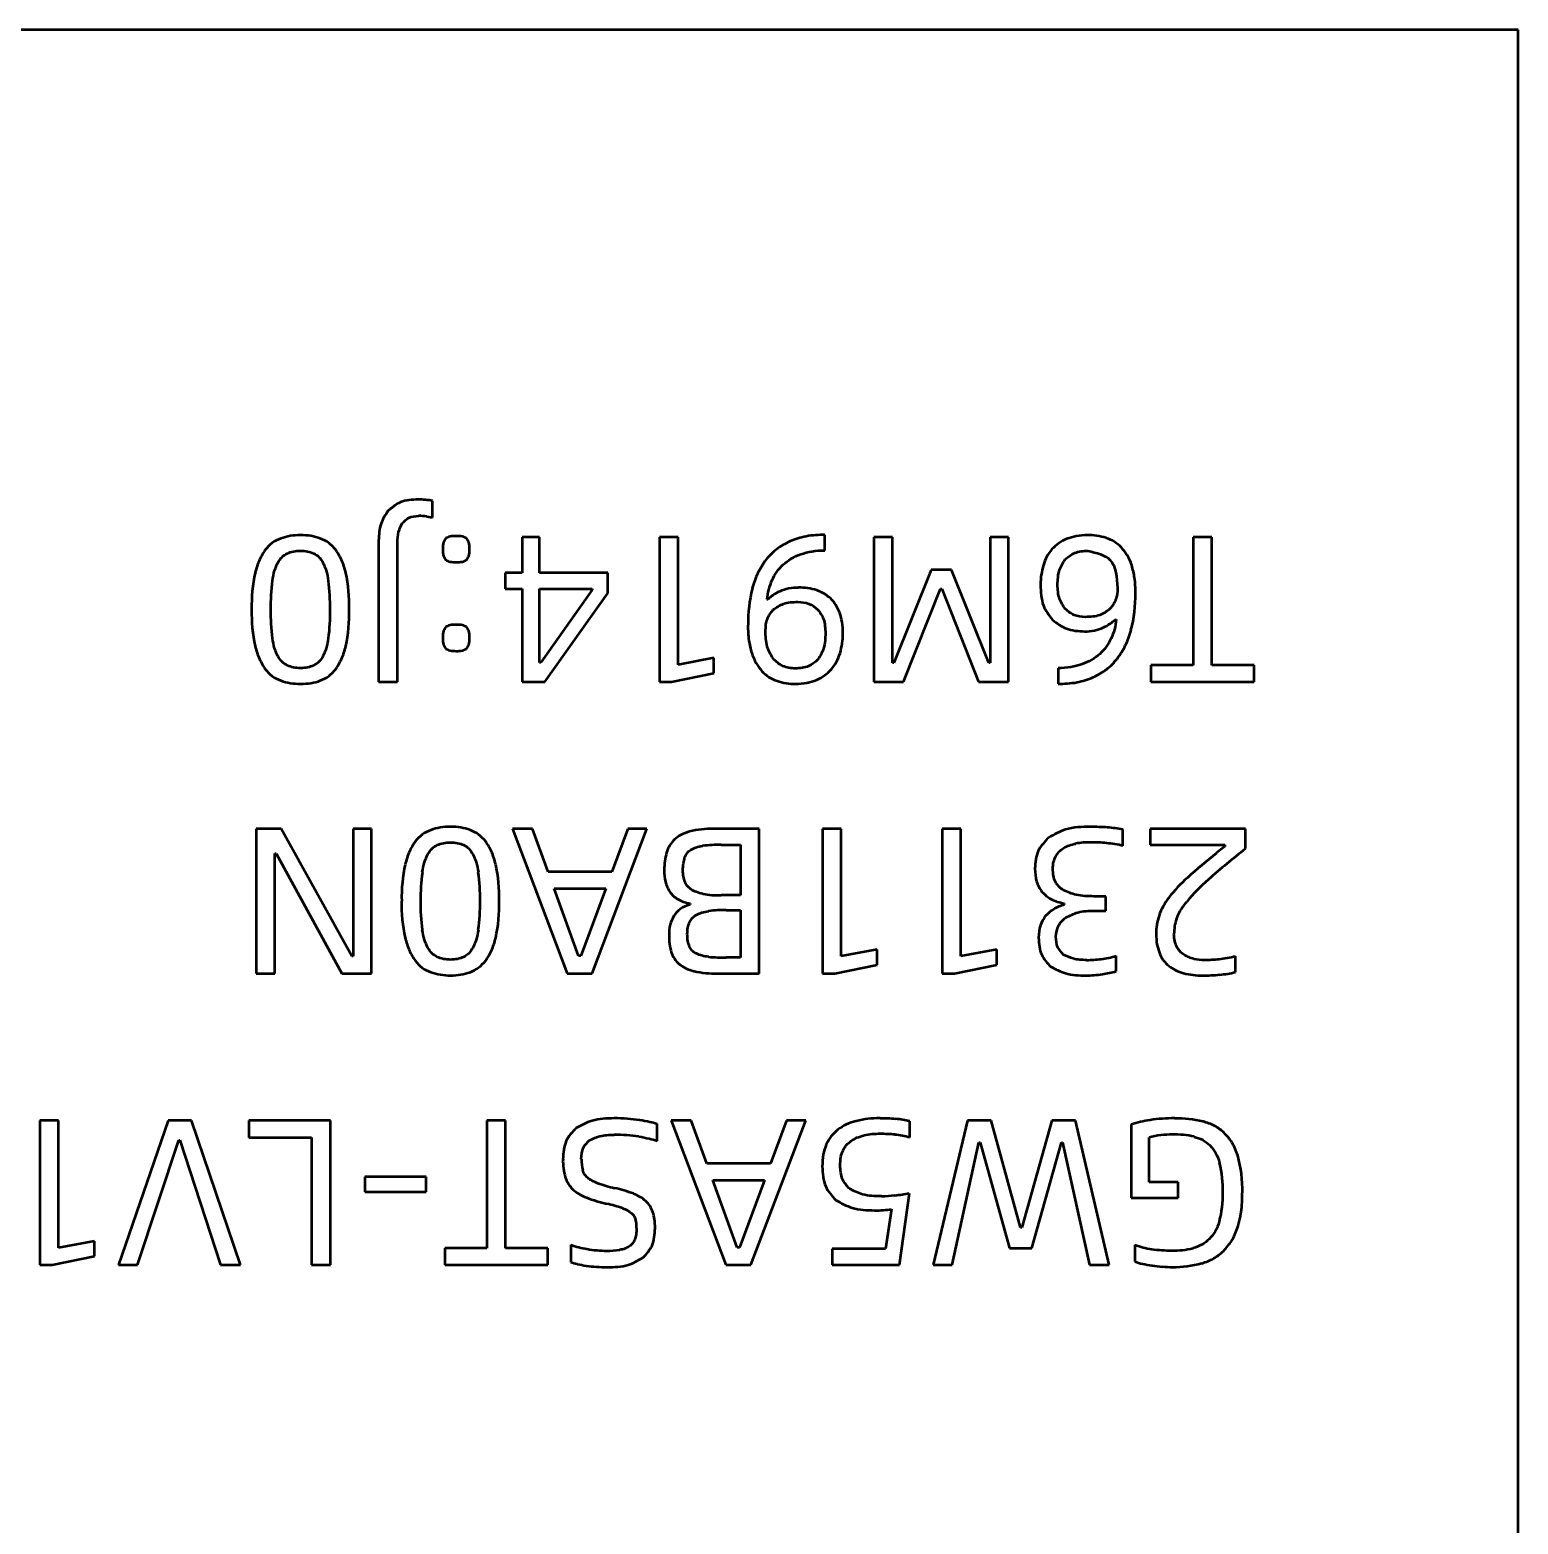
# Model space of a CAD drawing. Header units: millimetres. Extents: x 46 to 194, y 102 to 162.
# Drawn here: x 70.29 to 81.62, y 125.9 to 137.28 of the extents above; entities that cross this region are included whole.
import ezdxf

# ---------------------------------------------------------------- set-up
doc = ezdxf.new("R2010")
doc.units = ezdxf.units.MM
doc.header["$LTSCALE"] = 0.75
doc.layers.add('Visible', color=7, linetype='Continuous', lineweight=50)

msp = doc.modelspace()

# ---------------------------------------------------------------- linework, layer by layer
at = {"layer": 'Visible'}
for p, q in [((81.621, 137.276), (58.621, 137.276)), ((81.621, 114.276), (81.621, 137.276)), ((73.36, 133.565), (73.36, 133.692)), ((73.317, 133.573), (73.36, 133.565)), ((72.949, 133.389), (72.949, 132.315)), ((74.041, 133.415), (74.041, 133.144)), ((74.174, 133.415), (74.041, 133.415)), ((74.174, 133.144), (74.174, 133.415)), ((75.086, 133.415), (75.086, 132.315)), ((75.229, 133.415), (75.086, 133.415)), ((75.229, 132.445), (75.229, 133.415)), ((76.344, 133.315), (76.346, 133.434)), ((76.718, 133.415), (76.718, 132.315)), ((76.861, 133.415), (76.718, 133.415)), ((76.861, 132.459), (76.861, 133.415)), ((77.603, 133.415), (77.603, 132.459)), ((77.742, 133.415), (77.603, 133.415)), ((77.742, 132.315), (77.742, 133.415)), ((79.147, 133.415), (79.147, 132.442)), ((79.289, 133.415), (79.147, 133.415)), ((79.289, 132.442), (79.289, 133.415)), ((73.092, 132.315), (73.092, 133.375)), ((77.153, 133.166), (76.871, 132.459)), ((77.308, 133.166), (77.153, 133.166)), ((77.593, 132.459), (77.308, 133.166)), ((74.041, 133.144), (73.911, 133.144)), ((73.911, 133.144), (73.911, 133.023)), ((74.694, 133.144), (74.174, 133.144)), ((74.694, 132.99), (74.694, 133.144)), ((73.911, 133.023), (74.041, 133.023)), ((74.041, 133.023), (74.041, 132.315)), ((74.174, 132.461), (74.174, 133.023)), ((74.174, 133.023), (74.574, 133.023)), ((74.574, 133.014), (74.184, 132.461)), ((74.213, 132.315), (74.694, 132.99)), ((74.574, 133.023), (74.574, 133.014)), ((75.91, 132.941), (75.904, 132.941)), ((76.943, 132.315), (77.224, 133.023)), ((77.224, 133.023), (77.234, 133.023)), ((77.234, 133.023), (77.514, 132.315)), ((78.557, 132.789), (78.562, 132.789)), ((75.501, 132.497), (75.229, 132.445)), ((75.501, 132.381), (75.501, 132.497)), ((74.184, 132.461), (74.174, 132.461)), ((75.179, 132.315), (75.501, 132.381)), ((76.871, 132.459), (76.861, 132.459)), ((77.603, 132.459), (77.593, 132.459)), ((78.121, 132.419), (78.12, 132.299)), ((79.147, 132.442), (78.826, 132.442)), ((78.826, 132.442), (78.826, 132.315)), ((79.611, 132.442), (79.289, 132.442)), ((79.611, 132.315), (79.611, 132.442)), ((72.949, 132.315), (73.092, 132.315)), ((74.041, 132.315), (74.213, 132.315)), ((75.086, 132.315), (75.179, 132.315)), ((76.718, 132.315), (76.943, 132.315)), ((77.514, 132.315), (77.742, 132.315)), ((78.826, 132.315), (79.611, 132.315)), ((72.017, 131.196), (72.017, 130.096)), ((72.206, 131.196), (72.017, 131.196)), ((72.745, 130.227), (72.206, 131.196)), ((72.754, 131.196), (72.754, 130.227)), ((72.894, 131.196), (72.754, 131.196)), ((72.894, 130.096), (72.894, 131.196)), ((73.968, 131.196), (74.384, 130.096)), ((74.119, 131.196), (73.968, 131.196)), ((74.238, 130.868), (74.119, 131.196)), ((74.574, 130.096), (74.991, 131.196)), ((74.845, 131.196), (74.724, 130.868)), ((74.991, 131.196), (74.845, 131.196)), ((75.845, 131.196), (75.496, 131.196)), ((75.845, 130.096), (75.845, 131.196)), ((76.327, 131.196), (76.327, 130.096)), ((76.47, 131.196), (76.327, 131.196)), ((76.47, 130.226), (76.47, 131.196)), ((77.238, 131.196), (77.238, 130.096)), ((77.381, 131.196), (77.238, 131.196)), ((77.381, 130.226), (77.381, 131.196)), ((78.614, 131.066), (78.614, 131.191)), ((78.822, 131.196), (78.822, 131.075)), ((79.546, 131.196), (78.822, 131.196)), ((79.546, 131.045), (79.546, 131.196)), ((72.16, 131.009), (72.169, 131.009)), ((72.16, 130.096), (72.16, 131.009)), ((72.169, 131.009), (72.67, 130.096)), ((75.555, 131.074), (75.702, 131.074)), ((75.702, 131.074), (75.702, 130.69)), ((78.822, 131.075), (79.389, 131.075)), ((79.389, 131.061), (79.326, 131.012)), ((79.389, 131.075), (79.389, 131.061)), ((74.724, 130.868), (74.238, 130.868)), ((74.469, 130.229), (74.284, 130.741)), ((74.284, 130.741), (74.677, 130.741)), ((74.677, 130.741), (74.488, 130.229)), ((75.702, 130.69), (75.555, 130.69)), ((78.483, 130.682), (78.395, 130.682)), ((78.483, 130.573), (78.483, 130.682)), ((75.319, 130.627), (75.319, 130.62)), ((75.595, 130.578), (75.702, 130.578)), ((75.702, 130.578), (75.702, 130.216)), ((78.167, 130.628), (78.167, 130.619)), ((78.397, 130.573), (78.483, 130.573)), ((72.754, 130.227), (72.745, 130.227)), ((74.488, 130.229), (74.469, 130.229)), ((75.702, 130.216), (75.595, 130.216)), ((76.742, 130.278), (76.47, 130.226)), ((76.742, 130.162), (76.742, 130.278)), ((77.654, 130.278), (77.381, 130.226)), ((77.654, 130.162), (77.654, 130.278)), ((78.562, 130.112), (78.562, 130.229)), ((79.47, 130.105), (79.47, 130.227)), ((72.017, 130.096), (72.16, 130.096)), ((72.67, 130.096), (72.894, 130.096)), ((74.384, 130.096), (74.574, 130.096)), ((75.528, 130.096), (75.845, 130.096)), ((76.327, 130.096), (76.42, 130.096)), ((76.42, 130.096), (76.742, 130.162)), ((77.238, 130.096), (77.332, 130.096)), ((77.332, 130.096), (77.654, 130.162)), ((70.37, 128.977), (70.37, 127.877)), ((70.513, 128.977), (70.37, 128.977)), ((70.513, 128.007), (70.513, 128.977)), ((71.348, 128.977), (70.97, 127.877)), ((71.526, 128.977), (71.348, 128.977)), ((71.898, 127.877), (71.526, 128.977)), ((71.962, 128.977), (71.962, 128.848)), ((72.582, 128.977), (71.962, 128.977)), ((72.582, 127.877), (72.582, 128.977)), ((73.772, 128.977), (73.772, 128.004)), ((73.915, 128.977), (73.772, 128.977)), ((73.915, 128.004), (73.915, 128.977)), ((75.176, 128.977), (75.591, 127.877)), ((75.327, 128.977), (75.176, 128.977)), ((75.446, 128.649), (75.327, 128.977)), ((75.782, 127.877), (76.199, 128.977)), ((76.053, 128.977), (75.932, 128.649)), ((76.199, 128.977), (76.053, 128.977)), ((76.991, 128.847), (76.991, 128.972)), ((77.43, 128.977), (77.169, 127.877)), ((77.611, 128.977), (77.43, 128.977)), ((77.834, 128.162), (77.611, 128.977)), ((78.072, 128.977), (77.844, 128.162)), ((78.253, 128.977), (78.072, 128.977)), ((78.509, 127.877), (78.253, 128.977)), ((71.962, 128.848), (72.439, 128.848)), ((72.439, 128.848), (72.439, 127.877)), ((75.068, 128.818), (75.068, 128.95)), ((78.676, 128.947), (78.676, 128.387)), ((78.812, 128.508), (78.812, 128.848)), ((71.114, 127.877), (71.428, 128.826)), ((71.428, 128.826), (71.437, 128.826)), ((71.437, 128.826), (71.746, 127.877)), ((77.313, 127.877), (77.517, 128.81)), ((77.517, 128.81), (77.527, 128.81)), ((77.527, 128.81), (77.75, 128.005)), ((77.921, 128.005), (78.145, 128.81)), ((78.145, 128.81), (78.154, 128.81)), ((78.154, 128.81), (78.36, 127.877)), ((75.932, 128.649), (75.446, 128.649)), ((72.843, 128.547), (72.843, 128.433)), ((73.311, 128.547), (72.843, 128.547)), ((73.311, 128.433), (73.311, 128.547)), ((75.677, 128.01), (75.492, 128.522)), ((75.492, 128.522), (75.885, 128.522)), ((75.885, 128.522), (75.696, 128.01)), ((79.033, 128.508), (78.812, 128.508)), ((79.033, 128.387), (79.033, 128.508)), ((72.843, 128.433), (73.311, 128.433)), ((76.913, 127.877), (76.988, 128.424)), ((78.676, 128.387), (79.033, 128.387)), ((76.852, 128.302), (76.806, 128)), ((77.844, 128.162), (77.834, 128.162)), ((70.786, 128.059), (70.513, 128.007)), ((70.786, 127.943), (70.786, 128.059)), ((70.464, 127.877), (70.786, 127.943)), ((73.772, 128.004), (73.452, 128.004)), ((73.452, 128.004), (73.452, 127.877)), ((74.236, 128.004), (73.915, 128.004)), ((74.236, 127.877), (74.236, 128.004)), ((74.411, 128.029), (74.411, 127.899)), ((75.696, 128.01), (75.677, 128.01)), ((76.4, 128), (76.4, 127.877)), ((76.806, 128), (76.4, 128)), ((77.75, 128.005), (77.921, 128.005)), ((78.704, 128.031), (78.704, 127.904)), ((70.37, 127.877), (70.464, 127.877)), ((70.97, 127.877), (71.114, 127.877)), ((71.746, 127.877), (71.898, 127.877)), ((72.439, 127.877), (72.582, 127.877)), ((73.452, 127.877), (74.236, 127.877)), ((75.591, 127.877), (75.782, 127.877)), ((76.4, 127.877), (76.913, 127.877)), ((77.169, 127.877), (77.313, 127.877)), ((78.36, 127.877), (78.509, 127.877))]:
    msp.add_line(p, q, dxfattribs=at)
for centre, radius, start, end in [((73.244, 132.916), 0.786, 85.5268, 89.6352), ((73.28, 133.291), 0.409, 78.7038, 86.4328), ((73.26, 133.174), 0.403, 81.8993, 90.948), ((78.348, 132.975), 0.456, 72.3724, 90.4724), ((78.49, 133.058), 0.503, 163.2212, 180.5185), ((73.188, 132.89), 1.206, 167.8083, 181.1884), ((73.595, 132.885), 1.469, 172.1944, 180.7818), ((71.111, 132.885), 1.469, 359.2182, 7.8056), ((71.52, 132.89), 1.206, 358.8121, 12.1912), ((76.368, 132.897), 0.467, 155.8442, 174.6385), ((76.864, 132.757), 1.104, 165.8847, 180.583), ((76.15, 132.59), 0.442, 72.4181, 90.6804), ((77.629, 132.977), 1.08, 345.5559, 0.5927), ((73.178, 132.84), 1.196, 178.7877, 192.2467), ((73.582, 132.845), 1.456, 179.2357, 187.8391), ((71.125, 132.845), 1.456, 352.1609, 0.7643), ((71.53, 132.84), 1.196, 347.7529, 1.2128), ((75.963, 132.68), 0.519, 343.4835, 0.4243), ((76.119, 132.74), 0.441, 251.7413, 270.4778), ((75.481, 130.523), 0.673, 88.6785, 104.2765), ((78.369, 129.505), 1.706, 85.7211, 90.0628), ((78.425, 130.228), 0.981, 78.8752, 85.8348), ((75.59, 130.889), 0.467, 164.2785, 180.8003), ((75.543, 130.041), 1.033, 89.3337, 97.1335), ((78.365, 130.44), 0.653, 89.6619, 99.7999), ((78.37, 129.771), 1.322, 84.7484, 90.0802), ((78.412, 130.269), 0.822, 75.7675, 84.4697), ((81.946, 127.691), 4.23, 128.2762, 132.2149), ((82.701, 126.964), 5.158, 127.7038, 131.7806), ((74.33, 130.671), 1.206, 167.8083, 181.1884), ((72.661, 130.671), 1.206, 358.8121, 12.1912), ((74.737, 130.666), 1.469, 172.1944, 180.7818), ((72.252, 130.666), 1.469, 359.2182, 7.8056), ((75.524, 130.879), 0.402, 179.5186, 192.4996), ((79.849, 129.992), 1.117, 131.8381, 142.4958), ((80.311, 129.628), 1.58, 131.5223, 140.1069), ((75.543, 131.419), 0.729, 259.9474, 270.9565), ((79.36, 130.366), 0.501, 142.423, 160.2627), ((74.319, 130.621), 1.196, 178.7877, 192.2466), ((74.723, 130.626), 1.456, 179.2357, 187.8391), ((72.266, 130.626), 1.455, 352.1603, 0.7649), ((72.671, 130.621), 1.196, 347.7534, 1.2123), ((75.585, 129.588), 0.99, 89.4159, 97.2777), ((79.302, 130.398), 0.436, 161.6367, 180.3848), ((79.373, 130.393), 0.371, 161.5725, 179.8823), ((75.586, 130.379), 0.427, 178.9053, 196.4682), ((75.584, 131.626), 1.41, 264.8984, 270.4132), ((78.33, 131.069), 0.872, 270.5379, 277.7513), ((78.362, 130.901), 0.701, 276.9991, 286.5373), ((79.237, 130.639), 0.44, 259.1064, 269.803), ((79.232, 131.38), 1.181, 270.1663, 275.5586), ((79.271, 130.952), 0.751, 275.7314, 285.3304), ((75.513, 130.866), 0.771, 257.7359, 271.1442), ((78.356, 130.821), 0.738, 277.9424, 286.1873), ((79.213, 130.643), 0.563, 255.6882, 270.6753), ((79.257, 131.049), 0.968, 275.6071, 282.6937), ((78.332, 130.918), 0.838, 269.9915, 278.6407), ((79.223, 131.395), 1.315, 269.855, 275.6303), ((74.742, 127.721), 1.272, 85.4758, 90.0149), ((74.731, 127.547), 1.446, 81.8494, 85.5769), ((74.755, 127.704), 1.287, 78.404, 81.9138), ((74.944, 128.605), 0.366, 70.1657, 79.0433), ((76.757, 128.251), 0.742, 89.4058, 103.5492), ((76.771, 127.639), 1.353, 85.1882, 90.2608), ((76.798, 128.041), 0.951, 78.3129, 84.8331), ((78.974, 127.964), 1.027, 98.6579, 106.8684), ((78.998, 127.81), 1.183, 89.5372, 98.6685), ((79.018, 128.101), 0.891, 76.7179, 90.6941), ((74.743, 127.704), 1.164, 85.2707, 90.0356), ((74.748, 127.756), 1.112, 80.6521, 85.3454), ((74.74, 127.701), 1.166, 76.7046, 80.6756), ((76.761, 128.271), 0.603, 89.5093, 101.4059), ((76.772, 127.838), 1.036, 84.057, 90.338), ((76.781, 128.055), 0.819, 75.1772, 83.1421), ((78.94, 128.385), 0.48, 94.6045, 105.4694), ((78.999, 127.877), 0.992, 90.4476, 95.6311), ((79.001, 128.15), 0.72, 77.628, 90.7864), ((74.91, 128.404), 0.443, 69.0933, 77.2317), ((74.804, 128.67), 0.452, 178.6319, 196.0307), ((74.789, 128.675), 0.297, 178.6691, 195.1855), ((78.517, 128.449), 0.857, 358.4904, 13.8392), ((78.586, 128.452), 0.937, 358.4298, 15.9387), ((74.978, 129.6), 1.291, 249.7072, 256.9476), ((75.055, 129.78), 1.354, 251.1677, 256.7525), ((74.457, 127.243), 1.253, 69.8923, 76.7092), ((76.77, 129.228), 0.828, 270.5007, 277.5432), ((76.633, 130.387), 1.996, 277.0643, 280.2408), ((78.61, 128.407), 0.764, 344.8912, 1.4724), ((74.47, 127.365), 1.001, 70.464, 77.5443), ((76.727, 129.166), 0.874, 269.7625, 274.2334), ((76.73, 129.071), 0.779, 274.5235, 278.9835), ((74.645, 128.162), 0.267, 359.0587, 13.3185), ((74.653, 128.736), 0.747, 251.0736, 260.854), ((74.686, 128.847), 0.862, 259.8577, 269.9166), ((74.691, 128.599), 0.614, 269.4128, 278.7584), ((78.916, 128.574), 0.583, 248.7906, 261.6159), ((78.979, 128.984), 0.997, 261.4391, 270.3479), ((78.993, 128.631), 0.645, 269.2565, 283.9704), ((74.528, 128.198), 0.321, 248.5624, 257.8723), ((74.656, 128.745), 0.883, 257.2107, 261.711), ((74.693, 128.983), 1.124, 261.6039, 265.5874), ((74.687, 128.883), 1.023, 265.4892, 269.975), ((78.85, 128.281), 0.405, 248.9469, 257.5107), ((78.959, 128.742), 0.878, 257.0238, 261.8129), ((79.005, 129.047), 1.187, 261.7541, 265.5656), ((78.993, 128.865), 1.004, 265.4448, 269.9277), ((79.001, 128.665), 0.804, 269.2781, 285.3232)]:
    msp.add_arc(centre, radius, start, end, dxfattribs=at)
for points, knots in [([(73.022, 133.618), (73.001, 133.586), (72.955, 133.517), (72.951, 133.434), (72.949, 133.389)], [-0.02436121, -0.02436121, -0.02436121, -0.02436121, -0.01304583, 0, 0, 0, 0]), ([(73.249, 133.702), (73.202, 133.7), (73.117, 133.696), (73.052, 133.642), (73.022, 133.618)], [-0.02476099, -0.02476099, -0.02476099, -0.02476099, -0.01124315, 0, 0, 0, 0]), ([(73.092, 133.375), (73.093, 133.403), (73.095, 133.454), (73.118, 133.5), (73.129, 133.521)], [-0.01521657, -0.01521657, -0.01521657, -0.01521657, -0.00700083, 0, 0, 0, 0]), ([(73.129, 133.521), (73.145, 133.537), (73.178, 133.572), (73.227, 133.575), (73.254, 133.577)], [-0.01408101, -0.01408101, -0.01408101, -0.01408101, -0.00759702, 0, 0, 0, 0]), ([(72.204, 133.406), (72.181, 133.396), (72.135, 133.375), (72.102, 133.338), (72.085, 133.318)], [-0.01488091, -0.01488091, -0.01488091, -0.01488091, -0.0076213, 0, 0, 0, 0]), ([(72.355, 133.431), (72.328, 133.43), (72.277, 133.428), (72.227, 133.413), (72.204, 133.406)], [-0.01539177, -0.01539177, -0.01539177, -0.01539177, -0.00746264, 0, 0, 0, 0]), ([(72.505, 133.406), (72.482, 133.413), (72.433, 133.428), (72.381, 133.43), (72.355, 133.431)], [-0.01531442, -0.01531442, -0.01531442, -0.01531442, -0.00790928, 0, 0, 0, 0]), ([(72.623, 133.318), (72.606, 133.338), (72.573, 133.375), (72.528, 133.396), (72.505, 133.406)], [-0.01481455, -0.01481455, -0.01481455, -0.01481455, -0.00720728, 0, 0, 0, 0]), ([(73.461, 133.407), (73.454, 133.397), (73.437, 133.373), (73.437, 133.342), (73.437, 133.323)], [-0.0089269, -0.0089269, -0.0089269, -0.0089269, -0.005461114, 0, 0, 0, 0]), ([(73.539, 133.424), (73.523, 133.424), (73.496, 133.424), (73.471, 133.412), (73.461, 133.407)], [-0.00804912, -0.00804912, -0.00804912, -0.00804912, -0.003392505, 0, 0, 0, 0]), ([(73.617, 133.407), (73.607, 133.412), (73.583, 133.424), (73.555, 133.424), (73.539, 133.424)], [-0.008129505, -0.008129505, -0.008129505, -0.008129505, -0.004755251, 0, 0, 0, 0]), ([(73.64, 133.323), (73.641, 133.342), (73.641, 133.372), (73.624, 133.397), (73.617, 133.407)], [-0.008894586, -0.008894586, -0.008894586, -0.008894586, -0.00343559, 0, 0, 0, 0]), ([(76.346, 133.434), (76.297, 133.432), (76.206, 133.43), (76.12, 133.398), (76.08, 133.384)], [-0.02724368, -0.02724368, -0.02724368, -0.02724368, -0.01276616, 0, 0, 0, 0]), ([(78.185, 133.402), (78.163, 133.392), (78.121, 133.372), (78.089, 133.339), (78.073, 133.323)], [-0.01379436, -0.01379436, -0.01379436, -0.01379436, -0.00671834, 0, 0, 0, 0]), ([(78.345, 133.431), (78.316, 133.43), (78.261, 133.428), (78.209, 133.41), (78.185, 133.402)], [-0.01634094, -0.01634094, -0.01634094, -0.01634094, -0.0077127, 0, 0, 0, 0]), ([(78.602, 133.337), (78.585, 133.353), (78.551, 133.384), (78.508, 133.401), (78.487, 133.409)], [-0.01373522, -0.01373522, -0.01373522, -0.01373522, -0.0068165, 0, 0, 0, 0]), ([(72.085, 133.318), (72.07, 133.294), (72.035, 133.24), (72.018, 133.178), (72.009, 133.145)], [-0.01905156, -0.01905156, -0.01905156, -0.01905156, -0.01036918, 0, 0, 0, 0]), ([(72.182, 133.221), (72.192, 133.237), (72.21, 133.266), (72.24, 133.284), (72.253, 133.292)], [-0.01015837, -0.01015837, -0.01015837, -0.01015837, -0.00479305, 0, 0, 0, 0]), ([(72.253, 133.292), (72.269, 133.298), (72.302, 133.31), (72.336, 133.311), (72.355, 133.312)], [-0.01039688, -0.01039688, -0.01039688, -0.01039688, -0.0054907, 0, 0, 0, 0]), ([(72.355, 133.312), (72.373, 133.311), (72.407, 133.31), (72.439, 133.298), (72.455, 133.292)], [-0.01024082, -0.01024082, -0.01024082, -0.01024082, -0.00486848, 0, 0, 0, 0]), ([(72.455, 133.292), (72.469, 133.284), (72.498, 133.266), (72.516, 133.237), (72.525, 133.221)], [-0.01010681, -0.01010681, -0.01010681, -0.01010681, -0.00532994, 0, 0, 0, 0]), ([(72.699, 133.145), (72.69, 133.178), (72.673, 133.24), (72.639, 133.294), (72.623, 133.318)], [-0.01905156, -0.01905156, -0.01905156, -0.01905156, -0.00868239, 0, 0, 0, 0]), ([(73.437, 133.323), (73.437, 133.305), (73.437, 133.275), (73.454, 133.251), (73.461, 133.242)], [-0.008622932, -0.008622932, -0.008622932, -0.008622932, -0.003398105, 0, 0, 0, 0]), ([(73.617, 133.242), (73.624, 133.251), (73.641, 133.275), (73.641, 133.305), (73.64, 133.323)], [-0.008589915, -0.008589915, -0.008589915, -0.008589915, -0.005222613, 0, 0, 0, 0]), ([(76.08, 133.384), (76.045, 133.366), (75.975, 133.33), (75.923, 133.272), (75.897, 133.244)], [-0.02317135, -0.02317135, -0.02317135, -0.02317135, -0.01141807, 0, 0, 0, 0]), ([(76.028, 133.207), (76.048, 133.223), (76.088, 133.256), (76.136, 133.276), (76.161, 133.286)], [-0.01557284, -0.01557284, -0.01557284, -0.01557284, -0.00801226, 0, 0, 0, 0]), ([(76.161, 133.286), (76.189, 133.295), (76.249, 133.312), (76.311, 133.314), (76.344, 133.315)], [-0.01859801, -0.01859801, -0.01859801, -0.01859801, -0.00983319, 0, 0, 0, 0]), ([(78.073, 133.323), (78.059, 133.305), (78.031, 133.269), (78.016, 133.225), (78.008, 133.203)], [-0.01369037, -0.01369037, -0.01369037, -0.01369037, -0.0069802, 0, 0, 0, 0]), ([(78.175, 133.248), (78.198, 133.266), (78.248, 133.307), (78.312, 133.31), (78.346, 133.312)], [-0.01870669, -0.01870669, -0.01870669, -0.01870669, -0.0100355, 0, 0, 0, 0]), ([(78.346, 133.312), (78.412, 133.296), (78.557, 133.262), (78.567, 133.111), (78.573, 133.028)], [-0.04044005, -0.04044005, -0.04044005, -0.04044005, -0.02202035, 0, 0, 0, 0]), ([(78.681, 133.202), (78.671, 133.228), (78.652, 133.278), (78.618, 133.318), (78.602, 133.337)], [-0.01576036, -0.01576036, -0.01576036, -0.01576036, -0.00741392, 0, 0, 0, 0]), ([(72.14, 133.084), (72.145, 133.111), (72.153, 133.158), (72.173, 133.202), (72.182, 133.221)], [-0.01439363, -0.01439363, -0.01439363, -0.01439363, -0.00645744, 0, 0, 0, 0]), ([(72.525, 133.221), (72.534, 133.202), (72.554, 133.158), (72.562, 133.111), (72.566, 133.084)], [-0.01436678, -0.01436678, -0.01436678, -0.01436678, -0.00793192, 0, 0, 0, 0]), ([(73.461, 133.242), (73.471, 133.237), (73.496, 133.225), (73.523, 133.225), (73.539, 133.225)], [-0.00804912, -0.00804912, -0.00804912, -0.00804912, -0.004656614, 0, 0, 0, 0]), ([(73.539, 133.225), (73.555, 133.225), (73.583, 133.225), (73.607, 133.237), (73.617, 133.242)], [-0.008129505, -0.008129505, -0.008129505, -0.008129505, -0.003374254, 0, 0, 0, 0]), ([(75.897, 133.244), (75.875, 133.211), (75.829, 133.145), (75.805, 133.067), (75.793, 133.027)], [-0.02423308, -0.02423308, -0.02423308, -0.02423308, -0.01252265, 0, 0, 0, 0]), ([(75.943, 133.088), (75.954, 133.11), (75.976, 133.154), (76.011, 133.19), (76.028, 133.207)], [-0.01472229, -0.01472229, -0.01472229, -0.01472229, -0.00735475, 0, 0, 0, 0]), ([(78.116, 133.053), (78.118, 133.092), (78.12, 133.163), (78.158, 133.222), (78.175, 133.248)], [-0.0206323, -0.0206323, -0.0206323, -0.0206323, -0.00918536, 0, 0, 0, 0]), ([(78.709, 132.988), (78.709, 133.028), (78.707, 133.1), (78.689, 133.17), (78.681, 133.202)], [-0.02157638, -0.02157638, -0.02157638, -0.02157638, -0.00980584, 0, 0, 0, 0]), ([(77.986, 133.053), (77.988, 132.999), (77.992, 132.9), (78.05, 132.821), (78.077, 132.786)], [-0.02885929, -0.02885929, -0.02885929, -0.02885929, -0.01296675, 0, 0, 0, 0]), ([(78.175, 132.869), (78.158, 132.894), (78.12, 132.949), (78.118, 133.016), (78.116, 133.053)], [-0.01973647, -0.01973647, -0.01973647, -0.01973647, -0.01089694, 0, 0, 0, 0]), ([(76.002, 133.003), (75.983, 132.994), (75.95, 132.977), (75.922, 132.952), (75.91, 132.941)], [-0.01113143, -0.01113143, -0.01113143, -0.01113143, -0.00497726, 0, 0, 0, 0]), ([(76.145, 133.031), (76.119, 133.03), (76.07, 133.028), (76.024, 133.011), (76.002, 133.003)], [-0.01463393, -0.01463393, -0.01463393, -0.01463393, -0.00699252, 0, 0, 0, 0]), ([(76.39, 132.948), (76.374, 132.961), (76.342, 132.988), (76.303, 133.003), (76.283, 133.011)], [-0.01240754, -0.01240754, -0.01240754, -0.01240754, -0.00634083, 0, 0, 0, 0]), ([(76.458, 132.84), (76.449, 132.861), (76.432, 132.901), (76.403, 132.933), (76.39, 132.948)], [-0.01283332, -0.01283332, -0.01283332, -0.01283332, -0.00616999, 0, 0, 0, 0]), ([(78.573, 133.028), (78.571, 132.997), (78.567, 132.938), (78.531, 132.891), (78.514, 132.869)], [-0.01731146, -0.01731146, -0.01731146, -0.01731146, -0.00829557, 0, 0, 0, 0]), ([(75.893, 132.705), (75.895, 132.736), (75.898, 132.795), (75.935, 132.842), (75.952, 132.864)], [-0.01735772, -0.01735772, -0.01735772, -0.01735772, -0.0082604, 0, 0, 0, 0]), ([(75.952, 132.864), (75.977, 132.881), (76.033, 132.92), (76.102, 132.922), (76.14, 132.923)], [-0.020083, -0.020083, -0.020083, -0.020083, -0.01121378, 0, 0, 0, 0]), ([(76.14, 132.923), (76.169, 132.921), (76.225, 132.917), (76.269, 132.882), (76.29, 132.866)], [-0.01646464, -0.01646464, -0.01646464, -0.01646464, -0.00797948, 0, 0, 0, 0]), ([(76.29, 132.866), (76.308, 132.842), (76.346, 132.788), (76.348, 132.721), (76.349, 132.684)], [-0.01945255, -0.01945255, -0.01945255, -0.01945255, -0.01081851, 0, 0, 0, 0]), ([(76.482, 132.684), (76.482, 132.712), (76.48, 132.766), (76.465, 132.816), (76.458, 132.84)], [-0.01586702, -0.01586702, -0.01586702, -0.01586702, -0.0074243, 0, 0, 0, 0]), ([(78.327, 132.808), (78.298, 132.81), (78.241, 132.814), (78.196, 132.851), (78.175, 132.869)], [-0.01675992, -0.01675992, -0.01675992, -0.01675992, -0.00814395, 0, 0, 0, 0]), ([(78.514, 132.869), (78.49, 132.851), (78.434, 132.811), (78.366, 132.809), (78.327, 132.808)], [-0.02007804, -0.02007804, -0.02007804, -0.02007804, -0.01119949, 0, 0, 0, 0]), ([(73.461, 132.732), (73.454, 132.722), (73.437, 132.698), (73.437, 132.668), (73.437, 132.649)], [-0.008774842, -0.008774842, -0.008774842, -0.008774842, -0.005342984, 0, 0, 0, 0]), ([(73.539, 132.749), (73.523, 132.749), (73.496, 132.749), (73.471, 132.737), (73.461, 132.732)], [-0.008049142, -0.008049142, -0.008049142, -0.008049142, -0.003392528, 0, 0, 0, 0]), ([(73.617, 132.732), (73.607, 132.737), (73.583, 132.749), (73.555, 132.749), (73.539, 132.749)], [-0.008129529, -0.008129529, -0.008129529, -0.008129529, -0.004755251, 0, 0, 0, 0]), ([(73.64, 132.649), (73.641, 132.668), (73.641, 132.698), (73.624, 132.722), (73.617, 132.732)], [-0.00874218, -0.00874218, -0.00874218, -0.00874218, -0.003401361, 0, 0, 0, 0]), ([(75.759, 132.746), (75.76, 132.707), (75.762, 132.635), (75.78, 132.565), (75.788, 132.534)], [-0.02149681, -0.02149681, -0.02149681, -0.02149681, -0.00982515, 0, 0, 0, 0]), ([(78.077, 132.786), (78.111, 132.76), (78.183, 132.706), (78.273, 132.701), (78.321, 132.698)], [-0.02643169, -0.02643169, -0.02643169, -0.02643169, -0.01396079, 0, 0, 0, 0]), ([(78.321, 132.698), (78.347, 132.699), (78.396, 132.701), (78.442, 132.719), (78.464, 132.728)], [-0.01465421, -0.01465421, -0.01465421, -0.01465421, -0.0070109, 0, 0, 0, 0]), ([(78.464, 132.728), (78.482, 132.737), (78.516, 132.754), (78.544, 132.778), (78.557, 132.789)], [-0.01120496, -0.01120496, -0.01120496, -0.01120496, -0.0050065, 0, 0, 0, 0]), ([(78.562, 132.789), (78.559, 132.763), (78.553, 132.713), (78.533, 132.667), (78.524, 132.644)], [-0.01505479, -0.01505479, -0.01505479, -0.01505479, -0.00743948, 0, 0, 0, 0]), ([(78.57, 132.49), (78.592, 132.522), (78.638, 132.59), (78.663, 132.668), (78.675, 132.708)], [-0.02433309, -0.02433309, -0.02433309, -0.02433309, -0.01256171, 0, 0, 0, 0]), ([(72.182, 132.51), (72.173, 132.529), (72.153, 132.573), (72.145, 132.621), (72.14, 132.647)], [-0.01439357, -0.01439357, -0.01439357, -0.01439357, -0.00793621, 0, 0, 0, 0]), ([(72.566, 132.647), (72.562, 132.621), (72.554, 132.573), (72.534, 132.529), (72.525, 132.51)], [-0.01436672, -0.01436672, -0.01436672, -0.01436672, -0.0064348, 0, 0, 0, 0]), ([(73.437, 132.649), (73.437, 132.631), (73.437, 132.601), (73.454, 132.576), (73.461, 132.567)], [-0.008774834, -0.008774834, -0.008774834, -0.008774834, -0.00343191, 0, 0, 0, 0]), ([(73.617, 132.567), (73.624, 132.576), (73.641, 132.601), (73.641, 132.631), (73.64, 132.649)], [-0.008742172, -0.008742172, -0.008742172, -0.008742172, -0.005340759, 0, 0, 0, 0]), ([(75.951, 132.491), (75.934, 132.52), (75.896, 132.586), (75.894, 132.663), (75.893, 132.705)], [-0.02249442, -0.02249442, -0.02249442, -0.02249442, -0.01241041, 0, 0, 0, 0]), ([(76.349, 132.684), (76.348, 132.645), (76.346, 132.573), (76.309, 132.513), (76.292, 132.485)], [-0.02100538, -0.02100538, -0.02100538, -0.02100538, -0.00944545, 0, 0, 0, 0]), ([(78.524, 132.644), (78.512, 132.622), (78.489, 132.578), (78.454, 132.544), (78.437, 132.526)], [-0.01468814, -0.01468814, -0.01468814, -0.01468814, -0.00734877, 0, 0, 0, 0]), ([(72.009, 132.586), (72.018, 132.552), (72.035, 132.491), (72.07, 132.437), (72.085, 132.412)], [-0.01904823, -0.01904823, -0.01904823, -0.01904823, -0.00871669, 0, 0, 0, 0]), ([(72.253, 132.439), (72.24, 132.448), (72.21, 132.465), (72.192, 132.494), (72.182, 132.51)], [-0.01015838, -0.01015838, -0.01015838, -0.01015838, -0.00536528, 0, 0, 0, 0]), ([(72.525, 132.51), (72.516, 132.494), (72.498, 132.465), (72.469, 132.448), (72.455, 132.439)], [-0.01010681, -0.01010681, -0.01010681, -0.01010681, -0.00477687, 0, 0, 0, 0]), ([(72.623, 132.412), (72.639, 132.437), (72.673, 132.491), (72.69, 132.552), (72.699, 132.586)], [-0.01904823, -0.01904823, -0.01904823, -0.01904823, -0.01033154, 0, 0, 0, 0]), ([(73.461, 132.567), (73.471, 132.562), (73.496, 132.55), (73.523, 132.55), (73.539, 132.549)], [-0.00804912, -0.00804912, -0.00804912, -0.00804912, -0.004656614, 0, 0, 0, 0]), ([(73.539, 132.549), (73.555, 132.549), (73.583, 132.55), (73.607, 132.562), (73.617, 132.567)], [-0.008129505, -0.008129505, -0.008129505, -0.008129505, -0.003374254, 0, 0, 0, 0]), ([(75.788, 132.534), (75.798, 132.507), (75.816, 132.457), (75.85, 132.415), (75.866, 132.396)], [-0.01591928, -0.01591928, -0.01591928, -0.01591928, -0.00749014, 0, 0, 0, 0]), ([(76.122, 132.416), (76.088, 132.419), (76.022, 132.423), (75.974, 132.469), (75.951, 132.491)], [-0.01920275, -0.01920275, -0.01920275, -0.01920275, -0.00912286, 0, 0, 0, 0]), ([(76.292, 132.485), (76.27, 132.465), (76.222, 132.422), (76.157, 132.418), (76.122, 132.416)], [-0.01879396, -0.01879396, -0.01879396, -0.01879396, -0.01001615, 0, 0, 0, 0]), ([(76.395, 132.411), (76.409, 132.429), (76.437, 132.466), (76.453, 132.51), (76.461, 132.533)], [-0.0139413, -0.0139413, -0.0139413, -0.0139413, -0.00711582, 0, 0, 0, 0]), ([(78.437, 132.526), (78.417, 132.511), (78.376, 132.478), (78.327, 132.458), (78.302, 132.448)], [-0.0156649, -0.0156649, -0.0156649, -0.0156649, -0.00807573, 0, 0, 0, 0]), ([(78.387, 132.349), (78.422, 132.367), (78.492, 132.403), (78.544, 132.461), (78.57, 132.49)], [-0.02328849, -0.02328849, -0.02328849, -0.02328849, -0.01147401, 0, 0, 0, 0]), ([(72.085, 132.412), (72.102, 132.393), (72.135, 132.354), (72.181, 132.334), (72.204, 132.324)], [-0.01493227, -0.01493227, -0.01493227, -0.01493227, -0.00726895, 0, 0, 0, 0]), ([(72.355, 132.419), (72.336, 132.42), (72.302, 132.421), (72.269, 132.433), (72.253, 132.439)], [-0.01039688, -0.01039688, -0.01039688, -0.01039688, -0.00490618, 0, 0, 0, 0]), ([(72.455, 132.439), (72.439, 132.433), (72.407, 132.421), (72.373, 132.42), (72.355, 132.419)], [-0.01024082, -0.01024082, -0.01024082, -0.01024082, -0.00537234, 0, 0, 0, 0]), ([(72.505, 132.324), (72.528, 132.334), (72.573, 132.355), (72.606, 132.393), (72.623, 132.412)], [-0.01486606, -0.01486606, -0.01486606, -0.01486606, -0.00764937, 0, 0, 0, 0]), ([(75.866, 132.396), (75.883, 132.38), (75.916, 132.348), (75.959, 132.33), (75.981, 132.321)], [-0.01380191, -0.01380191, -0.01380191, -0.01380191, -0.006841, 0, 0, 0, 0]), ([(76.283, 132.329), (76.304, 132.34), (76.346, 132.361), (76.379, 132.394), (76.395, 132.411)], [-0.01399014, -0.01399014, -0.01399014, -0.01399014, -0.00682907, 0, 0, 0, 0]), ([(78.302, 132.448), (78.274, 132.44), (78.215, 132.422), (78.153, 132.42), (78.121, 132.419)], [-0.01836145, -0.01836145, -0.01836145, -0.01836145, -0.00961582, 0, 0, 0, 0]), ([(72.204, 132.324), (72.227, 132.316), (72.277, 132.302), (72.328, 132.3), (72.355, 132.299)], [-0.01539178, -0.01539178, -0.01539178, -0.01539178, -0.00792913, 0, 0, 0, 0]), ([(72.355, 132.299), (72.381, 132.3), (72.433, 132.302), (72.482, 132.316), (72.505, 132.324)], [-0.01531441, -0.01531441, -0.01531441, -0.01531441, -0.00740512, 0, 0, 0, 0]), ([(76.122, 132.299), (76.151, 132.3), (76.206, 132.302), (76.258, 132.32), (76.283, 132.329)], [-0.0163781, -0.0163781, -0.0163781, -0.0163781, -0.00774652, 0, 0, 0, 0]), ([(78.12, 132.299), (78.168, 132.301), (78.26, 132.303), (78.346, 132.334), (78.387, 132.349)], [-0.02732026, -0.02732026, -0.02732026, -0.02732026, -0.01282297, 0, 0, 0, 0]), ([(73.345, 131.187), (73.322, 131.177), (73.277, 131.156), (73.244, 131.119), (73.227, 131.099)], [-0.01488091, -0.01488091, -0.01488091, -0.01488091, -0.00762134, 0, 0, 0, 0]), ([(73.496, 131.212), (73.47, 131.211), (73.418, 131.209), (73.369, 131.194), (73.345, 131.187)], [-0.01539177, -0.01539177, -0.01539177, -0.01539177, -0.0074627, 0, 0, 0, 0]), ([(73.647, 131.187), (73.623, 131.194), (73.574, 131.209), (73.523, 131.211), (73.496, 131.212)], [-0.01531441, -0.01531441, -0.01531441, -0.01531441, -0.00790934, 0, 0, 0, 0]), ([(73.764, 131.099), (73.747, 131.119), (73.714, 131.156), (73.669, 131.177), (73.647, 131.187)], [-0.01481456, -0.01481456, -0.01481456, -0.01481456, -0.0072073, 0, 0, 0, 0]), ([(75.2, 131.114), (75.187, 131.1), (75.16, 131.071), (75.147, 131.034), (75.14, 131.015)], [-0.01169772, -0.01169772, -0.01169772, -0.01169772, -0.00590832, 0, 0, 0, 0]), ([(75.315, 131.175), (75.293, 131.168), (75.251, 131.154), (75.216, 131.127), (75.2, 131.114)], [-0.01310499, -0.01310499, -0.01310499, -0.01310499, -0.00614029, 0, 0, 0, 0]), ([(78.046, 131.128), (78.016, 131.097), (77.954, 131.031), (77.947, 130.94), (77.944, 130.893)], [-0.02636934, -0.02636934, -0.02636934, -0.02636934, -0.01373237, 0, 0, 0, 0]), ([(78.367, 131.212), (78.302, 131.211), (78.188, 131.208), (78.089, 131.153), (78.046, 131.128)], [-0.03361754, -0.03361754, -0.03361754, -0.03361754, -0.01454303, 0, 0, 0, 0]), ([(73.227, 131.099), (73.211, 131.075), (73.176, 131.021), (73.16, 130.959), (73.151, 130.926)], [-0.01905156, -0.01905156, -0.01905156, -0.01905156, -0.01036918, 0, 0, 0, 0]), ([(73.281, 130.865), (73.286, 130.892), (73.294, 130.939), (73.314, 130.983), (73.323, 131.002)], [-0.01439362, -0.01439362, -0.01439362, -0.01439362, -0.00645742, 0, 0, 0, 0]), ([(73.323, 131.002), (73.333, 131.018), (73.351, 131.047), (73.381, 131.065), (73.395, 131.073)], [-0.01015838, -0.01015838, -0.01015838, -0.01015838, -0.0047931, 0, 0, 0, 0]), ([(73.395, 131.073), (73.41, 131.079), (73.443, 131.091), (73.478, 131.092), (73.496, 131.093)], [-0.01039688, -0.01039688, -0.01039688, -0.01039688, -0.0054907, 0, 0, 0, 0]), ([(73.496, 131.093), (73.514, 131.092), (73.549, 131.091), (73.581, 131.079), (73.596, 131.073)], [-0.01024082, -0.01024082, -0.01024082, -0.01024082, -0.00486854, 0, 0, 0, 0]), ([(73.596, 131.073), (73.61, 131.065), (73.639, 131.047), (73.657, 131.018), (73.666, 131.002)], [-0.01010682, -0.01010682, -0.01010682, -0.01010682, -0.00532996, 0, 0, 0, 0]), ([(73.666, 131.002), (73.675, 130.983), (73.695, 130.939), (73.703, 130.892), (73.708, 130.865)], [-0.01436678, -0.01436678, -0.01436678, -0.01436678, -0.00793192, 0, 0, 0, 0]), ([(73.84, 130.926), (73.831, 130.959), (73.814, 131.021), (73.78, 131.075), (73.764, 131.099)], [-0.01905157, -0.01905157, -0.01905157, -0.01905157, -0.00868242, 0, 0, 0, 0]), ([(75.278, 130.977), (75.284, 130.989), (75.294, 131.013), (75.315, 131.029), (75.325, 131.037)], [-0.00767229, -0.00767229, -0.00767229, -0.00767229, -0.003815646, 0, 0, 0, 0]), ([(75.325, 131.037), (75.338, 131.043), (75.366, 131.058), (75.398, 131.063), (75.415, 131.066)], [-0.009476283, -0.009476283, -0.009476283, -0.009476283, -0.00517692, 0, 0, 0, 0]), ([(78.102, 130.987), (78.11, 131), (78.126, 131.024), (78.15, 131.041), (78.162, 131.05)], [-0.008756125, -0.008756125, -0.008756125, -0.008756125, -0.004381473, 0, 0, 0, 0]), ([(78.162, 131.05), (78.176, 131.057), (78.205, 131.073), (78.237, 131.08), (78.254, 131.083)], [-0.009747035, -0.009747035, -0.009747035, -0.009747035, -0.005103717, 0, 0, 0, 0]), ([(75.265, 130.88), (75.265, 130.898), (75.266, 130.931), (75.275, 130.963), (75.278, 130.977)], [-0.009795803, -0.009795803, -0.009795803, -0.009795803, -0.004435782, 0, 0, 0, 0]), ([(77.944, 130.893), (77.945, 130.859), (77.948, 130.796), (77.981, 130.742), (77.997, 130.716)], [-0.01872094, -0.01872094, -0.01872094, -0.01872094, -0.00874569, 0, 0, 0, 0]), ([(78.08, 130.891), (78.081, 130.909), (78.082, 130.943), (78.096, 130.973), (78.102, 130.987)], [-0.009926797, -0.009926797, -0.009926797, -0.009926797, -0.004647206, 0, 0, 0, 0]), ([(78.159, 130.728), (78.136, 130.748), (78.086, 130.79), (78.082, 130.856), (78.08, 130.891)], [-0.01886085, -0.01886085, -0.01886085, -0.01886085, -0.01014135, 0, 0, 0, 0]), ([(75.132, 130.792), (75.136, 130.778), (75.143, 130.752), (75.157, 130.729), (75.164, 130.717)], [-0.008164301, -0.008164301, -0.008164301, -0.008164301, -0.004035387, 0, 0, 0, 0]), ([(75.279, 130.794), (75.275, 130.807), (75.266, 130.835), (75.265, 130.865), (75.265, 130.88)], [-0.008794432, -0.008794432, -0.008794432, -0.008794432, -0.004709117, 0, 0, 0, 0]), ([(75.327, 130.735), (75.317, 130.743), (75.296, 130.759), (75.285, 130.783), (75.279, 130.794)], [-0.007635346, -0.007635346, -0.007635346, -0.007635346, -0.003765014, 0, 0, 0, 0]), ([(75.164, 130.717), (75.173, 130.706), (75.19, 130.684), (75.213, 130.669), (75.225, 130.661)], [-0.008348058, -0.008348058, -0.008348058, -0.008348058, -0.004275601, 0, 0, 0, 0]), ([(75.225, 130.661), (75.239, 130.654), (75.269, 130.638), (75.302, 130.631), (75.319, 130.627)], [-0.009990114, -0.009990114, -0.009990114, -0.009990114, -0.00530169, 0, 0, 0, 0]), ([(75.416, 130.701), (75.399, 130.705), (75.367, 130.712), (75.339, 130.728), (75.327, 130.735)], [-0.009555742, -0.009555742, -0.009555742, -0.009555742, -0.004368577, 0, 0, 0, 0]), ([(77.997, 130.716), (78.019, 130.696), (78.067, 130.65), (78.132, 130.636), (78.167, 130.628)], [-0.01950424, -0.01950424, -0.01950424, -0.01950424, -0.01062687, 0, 0, 0, 0]), ([(78.395, 130.682), (78.349, 130.683), (78.267, 130.684), (78.192, 130.715), (78.159, 130.728)], [-0.02424955, -0.02424955, -0.02424955, -0.02424955, -0.01045163, 0, 0, 0, 0]), ([(75.319, 130.62), (75.292, 130.611), (75.243, 130.593), (75.21, 130.552), (75.195, 130.533)], [-0.0153898, -0.0153898, -0.0153898, -0.0153898, -0.00714761, 0, 0, 0, 0]), ([(75.367, 130.541), (75.381, 130.548), (75.41, 130.562), (75.442, 130.567), (75.459, 130.57)], [-0.009668897, -0.009668897, -0.009668897, -0.009668897, -0.005230662, 0, 0, 0, 0]), ([(78.167, 130.619), (78.139, 130.609), (78.086, 130.591), (78.044, 130.552), (78.024, 130.534)], [-0.01675429, -0.01675429, -0.01675429, -0.01675429, -0.0079585, 0, 0, 0, 0]), ([(78.178, 130.52), (78.208, 130.535), (78.277, 130.57), (78.354, 130.572), (78.397, 130.573)], [-0.02276798, -0.02276798, -0.02276798, -0.02276798, -0.01274939, 0, 0, 0, 0]), ([(79.021, 130.51), (79.03, 130.531), (79.05, 130.578), (79.082, 130.619), (79.099, 130.641)], [-0.01526668, -0.01526668, -0.01526668, -0.01526668, -0.00845973, 0, 0, 0, 0]), ([(75.195, 130.533), (75.185, 130.511), (75.162, 130.466), (75.16, 130.414), (75.159, 130.387)], [-0.01517397, -0.01517397, -0.01517397, -0.01517397, -0.0079773, 0, 0, 0, 0]), ([(75.298, 130.395), (75.299, 130.412), (75.3, 130.443), (75.31, 130.472), (75.315, 130.485)], [-0.009162075, -0.009162075, -0.009162075, -0.009162075, -0.004211201, 0, 0, 0, 0]), ([(75.315, 130.485), (75.321, 130.496), (75.334, 130.519), (75.356, 130.534), (75.367, 130.541)], [-0.007777008, -0.007777008, -0.007777008, -0.007777008, -0.003935949, 0, 0, 0, 0]), ([(78.024, 130.534), (78.009, 130.511), (77.976, 130.461), (77.973, 130.401), (77.972, 130.368)], [-0.01767274, -0.01767274, -0.01767274, -0.01767274, -0.00961918, 0, 0, 0, 0]), ([(78.104, 130.376), (78.107, 130.405), (78.113, 130.462), (78.156, 130.501), (78.178, 130.52)], [-0.0166912, -0.0166912, -0.0166912, -0.0166912, -0.00837657, 0, 0, 0, 0]), ([(73.151, 130.367), (73.16, 130.333), (73.176, 130.272), (73.211, 130.218), (73.227, 130.193)], [-0.01904823, -0.01904823, -0.01904823, -0.01904823, -0.00871669, 0, 0, 0, 0]), ([(73.323, 130.291), (73.314, 130.31), (73.294, 130.354), (73.286, 130.402), (73.281, 130.428)], [-0.01439362, -0.01439362, -0.01439362, -0.01439362, -0.00793621, 0, 0, 0, 0]), ([(73.708, 130.428), (73.703, 130.402), (73.695, 130.354), (73.675, 130.31), (73.666, 130.291)], [-0.01436678, -0.01436678, -0.01436678, -0.01436678, -0.00643486, 0, 0, 0, 0]), ([(73.764, 130.193), (73.78, 130.218), (73.814, 130.272), (73.831, 130.333), (73.84, 130.367)], [-0.01904823, -0.01904823, -0.01904823, -0.01904823, -0.01033154, 0, 0, 0, 0]), ([(75.315, 130.299), (75.31, 130.313), (75.299, 130.344), (75.299, 130.377), (75.298, 130.395)], [-0.009787697, -0.009787697, -0.009787697, -0.009787697, -0.00542483, 0, 0, 0, 0]), ([(77.972, 130.368), (77.975, 130.322), (77.979, 130.238), (78.037, 130.176), (78.063, 130.148)], [-0.02454684, -0.02454684, -0.02454684, -0.02454684, -0.01123441, 0, 0, 0, 0]), ([(78.162, 130.238), (78.145, 130.256), (78.108, 130.294), (78.105, 130.347), (78.104, 130.376)], [-0.01541875, -0.01541875, -0.01541875, -0.01541875, -0.00840705, 0, 0, 0, 0]), ([(78.866, 130.395), (78.867, 130.369), (78.868, 130.32), (78.884, 130.273), (78.891, 130.251)], [-0.0146995, -0.0146995, -0.0146995, -0.0146995, -0.00686919, 0, 0, 0, 0]), ([(79.024, 130.297), (79.018, 130.311), (79.004, 130.342), (79.003, 130.376), (79.002, 130.394)], [-0.009983776, -0.009983776, -0.009983776, -0.009983776, -0.005376108, 0, 0, 0, 0]), ([(73.395, 130.22), (73.381, 130.229), (73.351, 130.246), (73.333, 130.275), (73.323, 130.291)], [-0.01015838, -0.01015838, -0.01015838, -0.01015838, -0.00536528, 0, 0, 0, 0]), ([(73.496, 130.2), (73.478, 130.201), (73.443, 130.202), (73.41, 130.214), (73.395, 130.22)], [-0.01039688, -0.01039688, -0.01039688, -0.01039688, -0.00490624, 0, 0, 0, 0]), ([(73.596, 130.22), (73.581, 130.214), (73.549, 130.202), (73.514, 130.201), (73.496, 130.2)], [-0.01024082, -0.01024082, -0.01024082, -0.01024082, -0.00537234, 0, 0, 0, 0]), ([(73.666, 130.291), (73.657, 130.275), (73.639, 130.246), (73.61, 130.229), (73.596, 130.22)], [-0.01010681, -0.01010681, -0.01010681, -0.01010681, -0.00477687, 0, 0, 0, 0]), ([(75.176, 130.258), (75.183, 130.241), (75.196, 130.206), (75.223, 130.18), (75.236, 130.167)], [-0.01098735, -0.01098735, -0.01098735, -0.01098735, -0.00544793, 0, 0, 0, 0]), ([(75.367, 130.246), (75.356, 130.252), (75.334, 130.266), (75.321, 130.288), (75.315, 130.299)], [-0.007619933, -0.007619933, -0.007619933, -0.007619933, -0.003791804, 0, 0, 0, 0]), ([(75.459, 130.222), (75.442, 130.224), (75.41, 130.228), (75.381, 130.24), (75.367, 130.246)], [-0.00953577, -0.00953577, -0.00953577, -0.00953577, -0.004350275, 0, 0, 0, 0]), ([(78.338, 130.197), (78.303, 130.198), (78.241, 130.199), (78.186, 130.227), (78.162, 130.238)], [-0.01835049, -0.01835049, -0.01835049, -0.01835049, -0.00793737, 0, 0, 0, 0]), ([(78.891, 130.251), (78.9, 130.232), (78.917, 130.195), (78.947, 130.167), (78.962, 130.153)], [-0.01224121, -0.01224121, -0.01224121, -0.01224121, -0.00599848, 0, 0, 0, 0]), ([(79.079, 130.237), (79.068, 130.245), (79.046, 130.262), (79.031, 130.285), (79.024, 130.297)], [-0.008193057, -0.008193057, -0.008193057, -0.008193057, -0.004189478, 0, 0, 0, 0]), ([(79.154, 130.207), (79.14, 130.21), (79.114, 130.216), (79.09, 130.23), (79.079, 130.237)], [-0.00815058, -0.00815058, -0.00815058, -0.00815058, -0.004005749, 0, 0, 0, 0]), ([(73.227, 130.193), (73.244, 130.174), (73.276, 130.135), (73.322, 130.115), (73.345, 130.105)], [-0.01493227, -0.01493227, -0.01493227, -0.01493227, -0.00726895, 0, 0, 0, 0]), ([(73.345, 130.105), (73.369, 130.097), (73.418, 130.083), (73.47, 130.081), (73.496, 130.08)], [-0.01539177, -0.01539177, -0.01539177, -0.01539177, -0.00792907, 0, 0, 0, 0]), ([(73.496, 130.08), (73.523, 130.081), (73.574, 130.083), (73.623, 130.097), (73.647, 130.105)], [-0.01531441, -0.01531441, -0.01531441, -0.01531441, -0.00740507, 0, 0, 0, 0]), ([(73.647, 130.105), (73.669, 130.115), (73.714, 130.136), (73.747, 130.174), (73.764, 130.193)], [-0.01486607, -0.01486607, -0.01486607, -0.01486607, -0.00764933, 0, 0, 0, 0]), ([(75.236, 130.167), (75.252, 130.156), (75.286, 130.131), (75.327, 130.119), (75.349, 130.113)], [-0.01263736, -0.01263736, -0.01263736, -0.01263736, -0.00677332, 0, 0, 0, 0]), ([(78.063, 130.148), (78.1, 130.128), (78.184, 130.083), (78.279, 130.081), (78.332, 130.08)], [-0.02806357, -0.02806357, -0.02806357, -0.02806357, -0.0156854, 0, 0, 0, 0]), ([(78.962, 130.153), (78.979, 130.141), (79.013, 130.116), (79.053, 130.104), (79.074, 130.097)], [-0.01254618, -0.01254618, -0.01254618, -0.01254618, -0.00645117, 0, 0, 0, 0]), ([(74.742, 128.993), (74.684, 128.991), (74.581, 128.989), (74.491, 128.939), (74.451, 128.917)], [-0.03043086, -0.03043086, -0.03043086, -0.03043086, -0.01346555, 0, 0, 0, 0]), ([(76.583, 128.972), (76.557, 128.964), (76.508, 128.95), (76.465, 128.921), (76.444, 128.907)], [-0.01539913, -0.01539913, -0.01539913, -0.01539913, -0.00739723, 0, 0, 0, 0]), ([(79.384, 128.882), (79.361, 128.902), (79.313, 128.941), (79.253, 128.96), (79.223, 128.969)], [-0.01848477, -0.01848477, -0.01848477, -0.01848477, -0.00941253, 0, 0, 0, 0]), ([(74.451, 128.917), (74.422, 128.887), (74.36, 128.821), (74.355, 128.73), (74.352, 128.68)], [-0.02643407, -0.02643407, -0.02643407, -0.02643407, -0.01422483, 0, 0, 0, 0]), ([(74.555, 128.826), (74.581, 128.838), (74.64, 128.866), (74.705, 128.867), (74.742, 128.867)], [-0.01933874, -0.01933874, -0.01933874, -0.01933874, -0.01090609, 0, 0, 0, 0]), ([(76.444, 128.907), (76.426, 128.891), (76.39, 128.859), (76.368, 128.816), (76.356, 128.794)], [-0.01445714, -0.01445714, -0.01445714, -0.01445714, -0.00731219, 0, 0, 0, 0]), ([(76.546, 128.822), (76.56, 128.831), (76.59, 128.849), (76.624, 128.857), (76.642, 128.862)], [-0.01042889, -0.01042889, -0.01042889, -0.01042889, -0.00544646, 0, 0, 0, 0]), ([(79.155, 128.852), (79.178, 128.846), (79.222, 128.832), (79.258, 128.803), (79.275, 128.788)], [-0.01370772, -0.01370772, -0.01370772, -0.01370772, -0.0067487, 0, 0, 0, 0]), ([(79.487, 128.71), (79.474, 128.744), (79.451, 128.808), (79.406, 128.859), (79.384, 128.882)], [-0.0202356, -0.0202356, -0.0202356, -0.0202356, -0.00949325, 0, 0, 0, 0]), ([(74.491, 128.682), (74.493, 128.713), (74.496, 128.77), (74.536, 128.809), (74.555, 128.826)], [-0.01629672, -0.01629672, -0.01629672, -0.01629672, -0.00739724, 0, 0, 0, 0]), ([(76.356, 128.794), (76.347, 128.769), (76.328, 128.715), (76.326, 128.657), (76.325, 128.627)], [-0.01709912, -0.01709912, -0.01709912, -0.01709912, -0.0091268, 0, 0, 0, 0]), ([(76.462, 128.636), (76.462, 128.657), (76.463, 128.696), (76.477, 128.733), (76.484, 128.749)], [-0.01162255, -0.01162255, -0.01162255, -0.01162255, -0.00535695, 0, 0, 0, 0]), ([(76.484, 128.749), (76.492, 128.764), (76.508, 128.792), (76.533, 128.812), (76.546, 128.822)], [-0.009637488, -0.009637488, -0.009637488, -0.009637488, -0.004768571, 0, 0, 0, 0]), ([(79.275, 128.788), (79.291, 128.77), (79.324, 128.73), (79.34, 128.681), (79.349, 128.654)], [-0.01541993, -0.01541993, -0.01541993, -0.01541993, -0.00825962, 0, 0, 0, 0]), ([(76.325, 128.627), (76.328, 128.573), (76.333, 128.476), (76.398, 128.404), (76.428, 128.371)], [-0.02830348, -0.02830348, -0.02830348, -0.02830348, -0.01290996, 0, 0, 0, 0]), ([(76.534, 128.456), (76.513, 128.479), (76.467, 128.53), (76.463, 128.599), (76.462, 128.636)], [-0.01992437, -0.01992437, -0.01992437, -0.01992437, -0.01083016, 0, 0, 0, 0]), ([(74.369, 128.545), (74.376, 128.527), (74.389, 128.493), (74.414, 128.466), (74.426, 128.452)], [-0.01097462, -0.01097462, -0.01097462, -0.01097462, -0.00542422, 0, 0, 0, 0]), ([(74.541, 128.539), (74.532, 128.548), (74.515, 128.564), (74.506, 128.586), (74.502, 128.597)], [-0.007045528, -0.007045528, -0.007045528, -0.007045528, -0.003483081, 0, 0, 0, 0]), ([(74.618, 128.498), (74.603, 128.504), (74.576, 128.514), (74.552, 128.531), (74.541, 128.539)], [-0.008825451, -0.008825451, -0.008825451, -0.008825451, -0.004033413, 0, 0, 0, 0]), ([(74.426, 128.452), (74.441, 128.44), (74.473, 128.414), (74.51, 128.398), (74.53, 128.39)], [-0.01218413, -0.01218413, -0.01218413, -0.01218413, -0.00644234, 0, 0, 0, 0]), ([(74.983, 128.363), (74.969, 128.374), (74.94, 128.397), (74.906, 128.411), (74.888, 128.419)], [-0.01110251, -0.01110251, -0.01110251, -0.01110251, -0.00587584, 0, 0, 0, 0]), ([(76.777, 128.4), (76.727, 128.4), (76.641, 128.401), (76.565, 128.44), (76.534, 128.456)], [-0.02527662, -0.02527662, -0.02527662, -0.02527662, -0.01056761, 0, 0, 0, 0]), ([(79.486, 128.16), (79.496, 128.2), (79.52, 128.287), (79.521, 128.378), (79.522, 128.427)], [-0.02704083, -0.02704083, -0.02704083, -0.02704083, -0.01463035, 0, 0, 0, 0]), ([(74.805, 128.309), (74.819, 128.303), (74.843, 128.294), (74.864, 128.278), (74.873, 128.271)], [-0.00779597, -0.00779597, -0.00779597, -0.00779597, -0.003494977, 0, 0, 0, 0]), ([(74.873, 128.271), (74.881, 128.264), (74.895, 128.251), (74.901, 128.232), (74.904, 128.223)], [-0.005807024, -0.005807024, -0.005807024, -0.005807024, -0.002830514, 0, 0, 0, 0]), ([(75.036, 128.279), (75.03, 128.295), (75.017, 128.326), (74.994, 128.351), (74.983, 128.363)], [-0.00994869, -0.00994869, -0.00994869, -0.00994869, -0.004923847, 0, 0, 0, 0]), ([(75.053, 128.157), (75.052, 128.18), (75.051, 128.221), (75.041, 128.261), (75.036, 128.279)], [-0.01235719, -0.01235719, -0.01235719, -0.01235719, -0.00564759, 0, 0, 0, 0]), ([(76.428, 128.371), (76.469, 128.348), (76.56, 128.297), (76.665, 128.294), (76.723, 128.292)], [-0.03093571, -0.03093571, -0.03093571, -0.03093571, -0.01707497, 0, 0, 0, 0]), ([(79.347, 128.208), (79.338, 128.182), (79.321, 128.132), (79.287, 128.092), (79.271, 128.073)], [-0.01559295, -0.01559295, -0.01559295, -0.01559295, -0.00729903, 0, 0, 0, 0]), ([(79.381, 127.985), (79.403, 128.009), (79.448, 128.061), (79.473, 128.126), (79.486, 128.16)], [-0.02054617, -0.02054617, -0.02054617, -0.02054617, -0.0107647, 0, 0, 0, 0]), ([(74.898, 128.07), (74.893, 128.06), (74.883, 128.039), (74.865, 128.025), (74.856, 128.018)], [-0.006787451, -0.006787451, -0.006787451, -0.006787451, -0.003351848, 0, 0, 0, 0]), ([(74.912, 128.157), (74.911, 128.141), (74.911, 128.111), (74.902, 128.083), (74.898, 128.07)], [-0.008859803, -0.008859803, -0.008859803, -0.008859803, -0.003974263, 0, 0, 0, 0]), ([(74.963, 127.933), (74.989, 127.962), (75.045, 128.026), (75.05, 128.111), (75.053, 128.157)], [-0.02479062, -0.02479062, -0.02479062, -0.02479062, -0.01332523, 0, 0, 0, 0]), ([(79.271, 128.073), (79.253, 128.058), (79.217, 128.027), (79.172, 128.013), (79.149, 128.005)], [-0.01410137, -0.01410137, -0.01410137, -0.01410137, -0.00716693, 0, 0, 0, 0]), ([(74.686, 127.859), (74.742, 127.861), (74.841, 127.863), (74.926, 127.912), (74.963, 127.933)], [-0.02903281, -0.02903281, -0.02903281, -0.02903281, -0.01266255, 0, 0, 0, 0]), ([(74.856, 128.018), (74.846, 128.012), (74.823, 127.999), (74.798, 127.994), (74.785, 127.992)], [-0.007639452, -0.007639452, -0.007639452, -0.007639452, -0.004050953, 0, 0, 0, 0]), ([(79.214, 127.889), (79.246, 127.9), (79.307, 127.922), (79.357, 127.964), (79.381, 127.985)], [-0.01938839, -0.01938839, -0.01938839, -0.01938839, -0.00949424, 0, 0, 0, 0])]:
    msp.add_open_spline(points, degree=3, knots=knots, dxfattribs=at)

doc.saveas('drawing.dxf')
